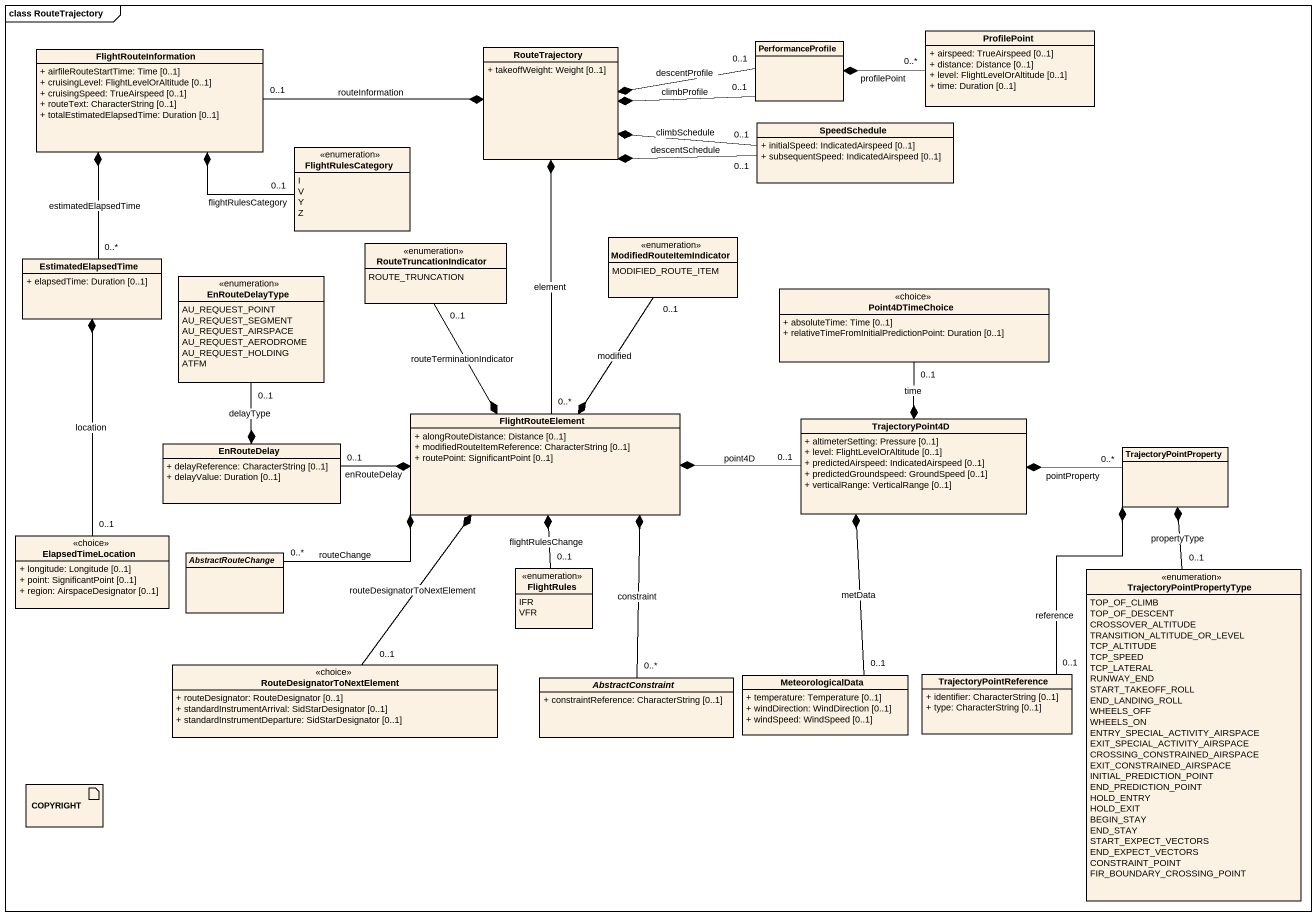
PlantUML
@startuml
mainframe class RouteTrajectory
allowmixing
hide circle
hide empty members
skinparam classAttributeIconSize 0
class FlightRouteInformation #FCF2E3 {
  + airfileRouteStartTime: Time [0..1]
  + cruisingLevel: FlightLevelOrAltitude [0..1]
  + cruisingSpeed: TrueAirspeed [0..1]
  + routeText: CharacterString [0..1]
  + totalEstimatedElapsedTime: Duration [0..1]
}
class RouteTrajectory #FCF2E3 {
  + takeoffWeight: Weight [0..1]
}
class PerformanceProfile #FCF2E3
class ProfilePoint #FCF2E3 {
  + airspeed: TrueAirspeed [0..1]
  + distance: Distance [0..1]
  + level: FlightLevelOrAltitude [0..1]
  + time: Duration [0..1]
}
class SpeedSchedule #FCF2E3 {
  + initialSpeed: IndicatedAirspeed [0..1]
  + subsequentSpeed: IndicatedAirspeed [0..1]
}
enum FlightRulesCategory #FCF2E3 {
  I
  V
  Y
  Z
}
enum RouteTruncationIndicator #FCF2E3 {
  ROUTE_TRUNCATION
}
enum ModifiedRouteItemIndicator #FCF2E3 {
  MODIFIED_ROUTE_ITEM
}
class EstimatedElapsedTime #FCF2E3 {
  + elapsedTime: Duration [0..1]
}
enum EnRouteDelayType #FCF2E3 {
  AU_REQUEST_POINT
  AU_REQUEST_SEGMENT
  AU_REQUEST_AIRSPACE
  AU_REQUEST_AERODROME
  AU_REQUEST_HOLDING
  ATFM
}
class Point4DTimeChoice <<choice>> #FCF2E3 {
  + absoluteTime: Time [0..1]
  + relativeTimeFromInitialPredictionPoint: Duration [0..1]
}
class FlightRouteElement #FCF2E3 {
  + alongRouteDistance: Distance [0..1]
  + modifiedRouteItemReference: CharacterString [0..1]
  + routePoint: SignificantPoint [0..1]
}
class TrajectoryPoint4D #FCF2E3 {
  + altimeterSetting: Pressure [0..1]
  + level: FlightLevelOrAltitude [0..1]
  + predictedAirspeed: IndicatedAirspeed [0..1]
  + predictedGroundspeed: GroundSpeed [0..1]
  + verticalRange: VerticalRange [0..1]
}
class EnRouteDelay #FCF2E3 {
  + delayReference: CharacterString [0..1]
  + delayValue: Duration [0..1]
}
class TrajectoryPointProperty #FCF2E3
class ElapsedTimeLocation <<choice>> #FCF2E3 {
  + longitude: Longitude [0..1]
  + point: SignificantPoint [0..1]
  + region: AirspaceDesignator [0..1]
}
abstract class AbstractRouteChange #FCF2E3
enum FlightRules #FCF2E3 {
  IFR
  VFR
}
enum TrajectoryPointPropertyType #FCF2E3 {
  TOP_OF_CLIMB
  TOP_OF_DESCENT
  CROSSOVER_ALTITUDE
  TRANSITION_ALTITUDE_OR_LEVEL
  TCP_ALTITUDE
  TCP_SPEED
  TCP_LATERAL
  RUNWAY_END
  START_TAKEOFF_ROLL
  END_LANDING_ROLL
  WHEELS_OFF
  WHEELS_ON
  ENTRY_SPECIAL_ACTIVITY_AIRSPACE
  EXIT_SPECIAL_ACTIVITY_AIRSPACE
  CROSSING_CONSTRAINED_AIRSPACE
  EXIT_CONSTRAINED_AIRSPACE
  INITIAL_PREDICTION_POINT
  END_PREDICTION_POINT
  HOLD_ENTRY
  HOLD_EXIT
  BEGIN_STAY
  END_STAY
  START_EXPECT_VECTORS
  END_EXPECT_VECTORS
  CONSTRAINT_POINT
  FIR_BOUNDARY_CROSSING_POINT
}
class RouteDesignatorToNextElement <<choice>> #FCF2E3 {
  + routeDesignator: RouteDesignator [0..1]
  + standardInstrumentArrival: SidStarDesignator [0..1]
  + standardInstrumentDeparture: SidStarDesignator [0..1]
}
abstract class AbstractConstraint #FCF2E3 {
  + constraintReference: CharacterString [0..1]
}
class MeteorologicalData #FCF2E3 {
  + temperature: Temperature [0..1]
  + windDirection: WindDirection [0..1]
  + windSpeed: WindSpeed [0..1]
}
class TrajectoryPointReference #FCF2E3 {
  + identifier: CharacterString [0..1]
  + type: CharacterString [0..1]
}
artifact COPYRIGHT #FCF2E3
FlightRouteInformation *-right- "0..1" FlightRulesCategory : flightRulesCategory
FlightRouteInformation *-- "0..*" EstimatedElapsedTime : estimatedElapsedTime
RouteTrajectory *-left- "0..1" FlightRouteInformation : routeInformation
RouteTrajectory *-right- "0..1" PerformanceProfile : climbProfile
RouteTrajectory *-right- "0..1" PerformanceProfile : descentProfile
RouteTrajectory *-right- "0..1" SpeedSchedule : climbSchedule
RouteTrajectory *-right- "0..1" SpeedSchedule : descentSchedule
RouteTrajectory *-- "0..*" FlightRouteElement : element
PerformanceProfile *-right- "0..*" ProfilePoint : profilePoint
EstimatedElapsedTime *-- "0..1" ElapsedTimeLocation : location
FlightRouteElement *-up- "0..1" RouteTruncationIndicator : routeTerminationIndicator
FlightRouteElement *-up- "0..1" ModifiedRouteItemIndicator : modified
FlightRouteElement *-right- "0..1" TrajectoryPoint4D : point4D
FlightRouteElement *-left- "0..1" EnRouteDelay : enRouteDelay
FlightRouteElement *-left- "0..*" AbstractRouteChange : routeChange
FlightRouteElement *-- "0..1" FlightRules : flightRulesChange
FlightRouteElement *-- "0..1" RouteDesignatorToNextElement : routeDesignatorToNextElement
FlightRouteElement *-- "0..*" AbstractConstraint : constraint
TrajectoryPoint4D *-up- "0..1" Point4DTimeChoice : time
TrajectoryPoint4D *-right- "0..*" TrajectoryPointProperty : pointProperty
TrajectoryPoint4D *-- "0..1" MeteorologicalData : metData
EnRouteDelay *-up- "0..1" EnRouteDelayType : delayType
TrajectoryPointProperty *-- "0..1" TrajectoryPointPropertyType : propertyType
TrajectoryPointProperty *-- "0..1" TrajectoryPointReference : reference
@enduml
